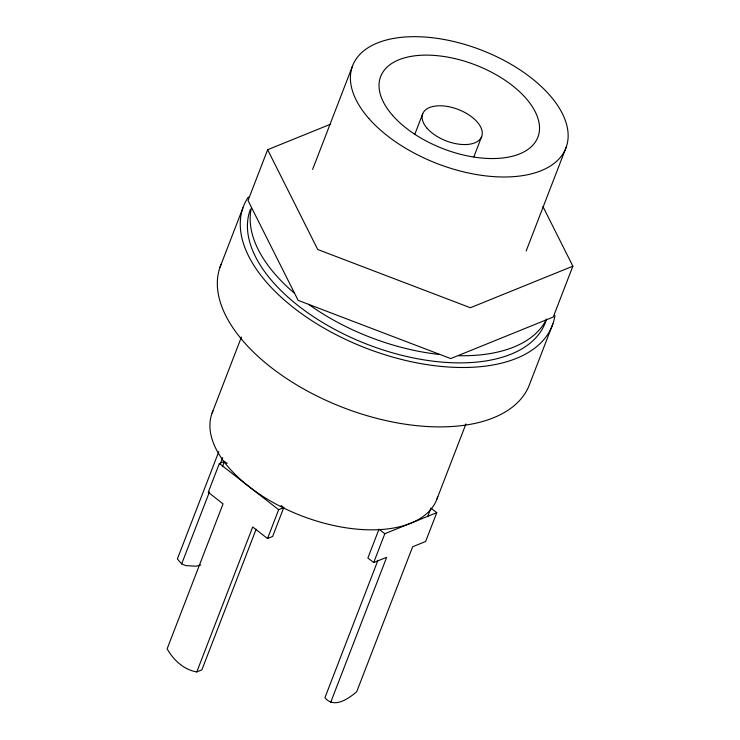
<?xml version="1.0" encoding="UTF-8"?>
<svg xmlns="http://www.w3.org/2000/svg" width="740" height="740" viewBox="0 0 740 740"><rect width="100%" height="100%" fill="white"/><g stroke="black" fill="none" stroke-linecap="round" stroke-linejoin="round"><path stroke-width="1.11" d="M220.002 267.26L242.924 207.866M330.651 124.163L267.639 149.711L248.03 200.549L298.118 300.348L450.734 358.586L553.252 317.025L572.871 266.187L542.92 206.506M212.103 413.05L241.444 337.005M312.622 169.414L352.49 66.082M218.809 451.594L177.369 558.977L181.67 563.899L185.916 565.647L196.359 566.183L200.716 564.944M227.162 463.508L224.47 461.409L219.364 463.481L208.245 492.304L223.064 503.857L167.129 648.832C173.419 659.96 183.807 669.783 196.775 671.938L201.872 669.876L256.151 529.202M181.67 563.899L209.439 491.952M220.206 464.036L222.694 457.588M222.407 466.746L224.47 461.409M196.775 671.938L252.71 526.973L267.529 538.526L272.635 536.463L283.753 507.631L281.061 505.531M414.798 134.319L422.679 113.905M267.529 538.526L278.656 509.703L283.753 507.631M473.841 156.852L481.721 136.438M384.828 533.725L379 529.183L367.882 558.015L373.7 562.548L384.828 533.725L436.767 512.672L430.939 508.13L427.646 516.668M377.964 560.263L324.925 697.718C333.999 708.948 348.457 698.736 356.717 691.724L412.652 546.758L425.639 541.495L436.767 512.672M330.743 702.26L386.687 557.285L373.7 562.548M526.186 250.916L566.063 147.584M437.016 498.871L465.941 423.909M552.863 323.954L529.942 383.348A165.501 88.19 21.1 0 1 343.221 407.583A165.501 88.19 21.1 0 1 221.177 264.199M572.871 266.187L470.353 307.748L317.738 249.51L267.639 149.711M219.364 463.481L278.656 509.703M546.518 319.116A157.981 84.184 21.1 0 1 371.499 345.932A157.981 84.184 21.1 0 1 250.296 209.587M546.018 320.133A157.981 84.184 21.1 0 1 458.55 355.718M439.144 354.432A157.981 84.184 21.1 0 1 308.608 304.316M294.104 292.957A157.981 84.184 21.1 0 1 251.452 207.718M554.963 315.379A165.501 88.19 21.1 0 1 366.106 348.179A165.501 88.19 21.1 0 1 248.326 197.016M437.719 496.762A120.37 64.14 21.1 0 1 302.253 516.104A120.37 64.14 21.1 0 1 212.944 410.987M392.57 115.357A84.258 44.9 21.1 0 0 531.274 146.742A84.258 44.9 21.1 0 0 453.981 58.395A84.258 44.9 21.1 0 0 392.57 115.357M427.184 128.371A31.598 16.835 21.1 0 0 479.196 140.138A31.598 16.835 21.1 0 0 450.216 107.013A31.598 16.835 21.1 0 0 427.184 128.371M368.788 118.4A114.293 60.902 21.1 0 0 556.942 160.978A114.293 60.902 21.1 0 0 452.094 41.126A114.293 60.902 21.1 0 0 368.788 118.4"/></g></svg>
